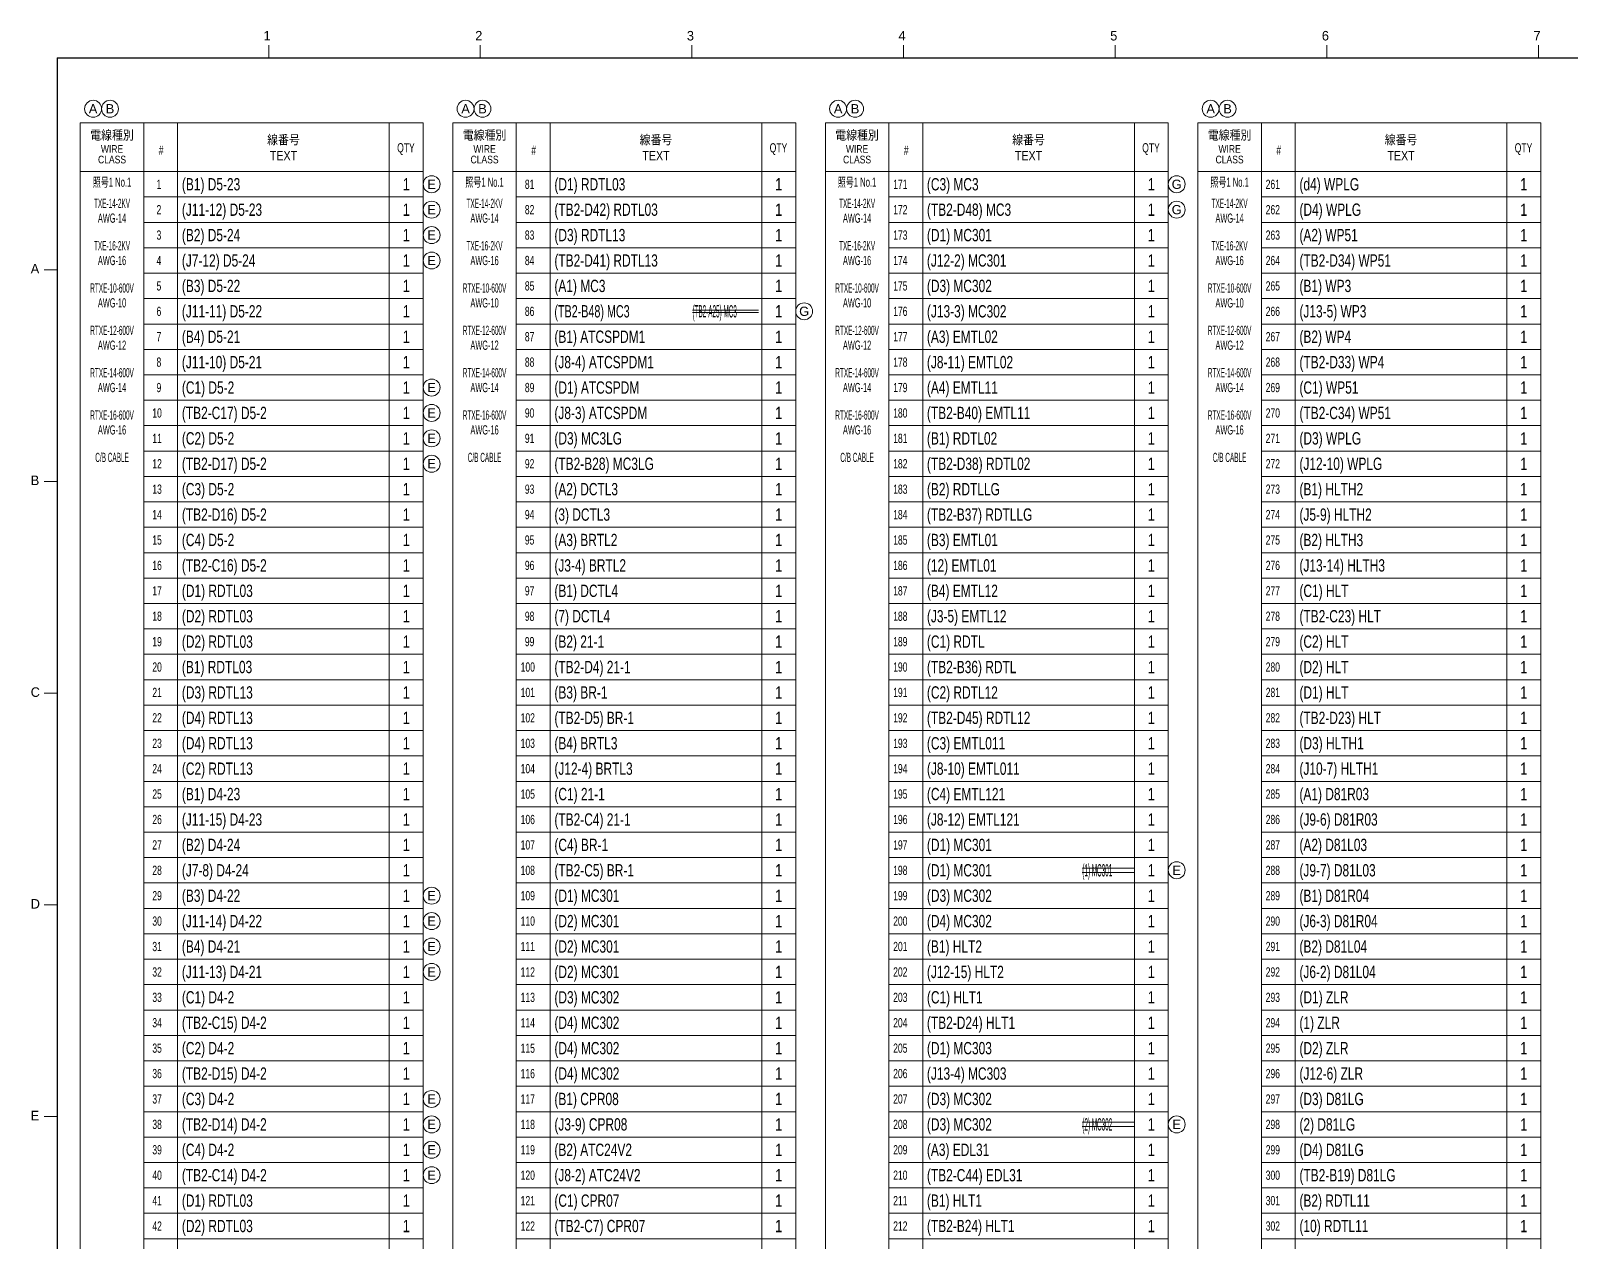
# Model space of a CAD drawing. Header units: millimetres. Extents: x 10 to 832, y 7 to 590.
# Drawn here: x 29.3 to 392.7, y 304.8 to 590.4 of the extents above; entities that cross this region are included whole.
import ezdxf
from ezdxf.enums import TextEntityAlignment as Align

# ---------------------------------------------------------------- set-up
doc = ezdxf.new("R2010")
doc.units = ezdxf.units.MM
for name, color, linetype in [('GR1_01', 7, 'Continuous'), ('GR1_02', 7, 'Continuous'), ('GR1_03', 7, 'Continuous'), ('GR1_04', 7, 'Continuous'), ('GR1_11', 7, 'Continuous'), ('図面枠B6M', 7, 'Continuous'), ('訂正記号', 7, 'Continuous')]:
    doc.layers.add(name, color=color, linetype=linetype)
doc.styles.add('HG丸ｺﾞｼｯｸM-PRO', font='')
doc.styles.get('HG丸ｺﾞｼｯｸM-PRO').set_extended_font_data('HG丸ｺﾞｼｯｸM-PRO')

# ---------------------------------------------------------------- blocks, each defined once
blk = doc.blocks.new('BLKF023')
at = {"layer": '図面枠B6M', "color": 4, "linetype": 'Continuous', "lineweight": 13}
for p, q in [((85.5, 587), (85.5, 584)), ((135.5, 587), (135.5, 584)), ((185.5, 587), (185.5, 584)), ((235.5, 587), (235.5, 584)), ((285.5, 587), (285.5, 584)), ((335.5, 587), (335.5, 584)), ((385.5, 587), (385.5, 584)), ((32.5, 534), (35.5, 534)), ((32.5, 484), (35.5, 484)), ((32.5, 434), (35.5, 434)), ((32.5, 384), (35.5, 384)), ((32.5, 334), (35.5, 334))]:
    blk.add_line(p, q, dxfattribs=at)
at = {"layer": '図面枠B6M', "color": 2, "linetype": 'Continuous', "lineweight": 25}
for q in [(35.5, 15), (831.5, 584)]:
    blk.add_line((35.5, 584), q, dxfattribs=at)
at = {"layer": '図面枠B6M', "color": 4, "linetype": 'Continuous', "lineweight": 13, "style": 'HG丸ｺﾞｼｯｸM-PRO'}
for s, width, p in [('1', 1.003994, (84.29, 587.45)), ('2', 1.003994, (134.3, 587.45)), ('3', 1.003994, (184.29, 587.45)), ('4', 1.003994, (234.29, 587.45)), ('5', 1.003994, (284.29, 587.45)), ('6', 1.003994, (334.29, 587.45)), ('7', 1.003994, (384.29, 587.45)), ('A', 1.002405, (29.29, 532.45)), ('B', 1.004704, (29.29, 482.45)), ('C', 1.001214, (29.29, 432.45)), ('D', 1.002334, (29.29, 382.45)), ('E', 1.001589, (29.29, 332.45))]:
    blk.add_text(s, height=2.25, dxfattribs=dict(at, width=width)).set_placement(p, align=Align.BOTTOM_LEFT)
blk = doc.blocks.new('BLKF027')
at = {"layer": 'GR1_01', "color": 4, "linetype": 'Continuous', "lineweight": 13}
for p, q in [((41, 568.67), (41, 557.17)), ((41, 568.67), (41, 77.17)), ((122, 568.67), (41, 568.67)), ((56, 568.67), (56, 557.17)), ((64, 568.67), (64, 77.17)), ((114, 568.67), (114, 77.17)), ((122, 568.67), (122, 77.17)), ((122, 557.17), (41, 557.17)), ((56, 557.17), (56, 77.17)), ((56, 557.17), (122, 557.17)), ((122, 557.17), (122, 83.17)), ((56, 551.17), (122, 551.17)), ((56, 545.17), (122, 545.17)), ((56, 539.17), (122, 539.17)), ((56, 533.17), (122, 533.17)), ((56, 527.17), (122, 527.17)), ((56, 521.17), (122, 521.17)), ((56, 515.17), (122, 515.17)), ((56, 509.17), (122, 509.17)), ((56, 503.17), (122, 503.17)), ((56, 497.17), (122, 497.17)), ((56, 491.17), (122, 491.17)), ((56, 485.17), (122, 485.17)), ((56, 479.17), (122, 479.17)), ((56, 473.17), (122, 473.17)), ((56, 467.17), (122, 467.17)), ((56, 461.17), (122, 461.17)), ((56, 455.17), (122, 455.17)), ((56, 449.17), (122, 449.17)), ((56, 443.17), (122, 443.17)), ((56, 437.17), (122, 437.17)), ((56, 431.17), (122, 431.17)), ((56, 425.17), (122, 425.17)), ((56, 419.17), (122, 419.17)), ((56, 413.17), (122, 413.17)), ((56, 407.17), (122, 407.17)), ((56, 401.17), (122, 401.17)), ((56, 395.17), (122, 395.17)), ((56, 389.17), (122, 389.17)), ((56, 383.17), (122, 383.17)), ((56, 377.17), (122, 377.17)), ((56, 371.17), (122, 371.17)), ((56, 365.17), (122, 365.17)), ((56, 359.17), (122, 359.17)), ((56, 353.17), (122, 353.17)), ((56, 347.17), (122, 347.17)), ((56, 341.17), (122, 341.17)), ((56, 335.17), (122, 335.17)), ((56, 329.17), (122, 329.17)), ((56, 323.17), (122, 323.17)), ((56, 317.17), (122, 317.17)), ((56, 311.17), (122, 311.17)), ((56, 305.17), (122, 305.17))]:
    blk.add_line(p, q, dxfattribs=at)
at = {"layer": 'GR1_01', "color": 4, "linetype": 'Continuous', "lineweight": 13, "style": 'HG丸ｺﾞｼｯｸM-PRO'}
for s, height, width, p in [('電線種別', 2.182, 0.863284, (48.5, 565.8)), ('線番号', 2.182, 0.863284, (89, 564.7)), ('QTY', 2.182, 0.692704, (117.93, 562.78)), ('#', 2.18, 0.693196, (60.1, 562.18)), ('TEXT', 2.182, 0.863438, (89, 560.92))]:
    blk.add_text(s, height=height, dxfattribs=dict(at, width=width)).set_placement(p, align=Align.MIDDLE_CENTER)
for s, width, p in [('WIRE', 0.829808, (48.5, 561.05)), ('CLASS', 0.831675, (48.5, 558.55))]:
    blk.add_text(s, height=1.818, dxfattribs=dict(at, width=width)).set_placement(p, align=Align.BOTTOM_CENTER)
blk = doc.blocks.new('BLKF028')
at = {"layer": 'GR1_01', "color": 4, "linetype": 'Continuous', "lineweight": 13}
for p, q in [((129, 568.67), (129, 557.17)), ((129, 568.67), (129, 17.17)), ((210, 568.67), (129, 568.67)), ((144, 568.67), (144, 557.17)), ((152, 568.67), (152, 17.17)), ((202, 568.67), (202, 17.17)), ((210, 568.67), (210, 17.17)), ((210, 557.17), (129, 557.17)), ((144, 557.17), (144, 17.17)), ((144, 557.17), (210, 557.17)), ((144, 551.17), (210, 551.17)), ((144, 545.17), (210, 545.17)), ((144, 539.17), (210, 539.17)), ((144, 533.17), (210, 533.17)), ((144, 527.17), (210, 527.17)), ((144, 521.17), (210, 521.17)), ((144, 515.17), (210, 515.17)), ((144, 509.17), (210, 509.17)), ((144, 503.17), (210, 503.17)), ((144, 497.17), (210, 497.17)), ((144, 491.17), (210, 491.17)), ((144, 485.17), (210, 485.17)), ((144, 479.17), (210, 479.17)), ((144, 473.17), (210, 473.17)), ((144, 467.17), (210, 467.17)), ((144, 461.17), (210, 461.17)), ((144, 455.17), (210, 455.17)), ((144, 449.17), (210, 449.17)), ((144, 443.17), (210, 443.17)), ((144, 437.17), (210, 437.17)), ((144, 431.17), (210, 431.17)), ((144, 425.17), (210, 425.17)), ((144, 419.17), (210, 419.17)), ((144, 413.17), (210, 413.17)), ((144, 407.17), (210, 407.17)), ((144, 401.17), (210, 401.17)), ((144, 395.17), (210, 395.17)), ((144, 389.17), (210, 389.17)), ((144, 383.17), (210, 383.17)), ((144, 377.17), (210, 377.17)), ((144, 371.17), (210, 371.17)), ((144, 365.17), (210, 365.17)), ((144, 359.17), (210, 359.17)), ((144, 353.17), (210, 353.17)), ((144, 347.17), (210, 347.17)), ((144, 341.17), (210, 341.17)), ((144, 335.17), (210, 335.17)), ((144, 329.17), (210, 329.17)), ((144, 323.17), (210, 323.17)), ((144, 317.17), (210, 317.17)), ((144, 311.17), (210, 311.17)), ((144, 305.17), (210, 305.17))]:
    blk.add_line(p, q, dxfattribs=at)
at = {"layer": 'GR1_01', "color": 4, "linetype": 'Continuous', "lineweight": 13, "style": 'HG丸ｺﾞｼｯｸM-PRO'}
for s, height, width, p in [('電線種別', 2.182, 0.863284, (136.5, 565.8)), ('線番号', 2.182, 0.863284, (177, 564.7)), ('QTY', 2.182, 0.692704, (205.93, 562.78)), ('#', 2.18, 0.693196, (148.1, 562.18)), ('TEXT', 2.182, 0.863438, (177, 560.92))]:
    blk.add_text(s, height=height, dxfattribs=dict(at, width=width)).set_placement(p, align=Align.MIDDLE_CENTER)
for s, width, p in [('WIRE', 0.829808, (136.5, 561.05)), ('CLASS', 0.831675, (136.5, 558.55))]:
    blk.add_text(s, height=1.818, dxfattribs=dict(at, width=width)).set_placement(p, align=Align.BOTTOM_CENTER)
blk = doc.blocks.new('BLKF029')
at = {"layer": 'GR1_01', "color": 4, "linetype": 'Continuous', "lineweight": 13}
for p, q in [((217, 568.67), (217, 557.17)), ((217, 568.67), (217, 17.17)), ((298, 568.67), (217, 568.67)), ((232, 568.67), (232, 557.17)), ((240, 568.67), (240, 17.17)), ((290, 568.67), (290, 17.17)), ((298, 568.67), (298, 17.17)), ((298, 557.17), (217, 557.17)), ((232, 557.17), (232, 17.17)), ((232, 557.17), (298, 557.17)), ((232, 551.17), (298, 551.17)), ((232, 545.17), (298, 545.17)), ((232, 539.17), (298, 539.17)), ((232, 533.17), (298, 533.17)), ((232, 527.17), (298, 527.17)), ((232, 521.17), (298, 521.17)), ((232, 515.17), (298, 515.17)), ((232, 509.17), (298, 509.17)), ((232, 503.17), (298, 503.17)), ((232, 497.17), (298, 497.17)), ((232, 491.17), (298, 491.17)), ((232, 485.17), (298, 485.17)), ((232, 479.17), (298, 479.17)), ((232, 473.17), (298, 473.17)), ((232, 467.17), (298, 467.17)), ((232, 461.17), (298, 461.17)), ((232, 455.17), (298, 455.17)), ((232, 449.17), (298, 449.17)), ((232, 443.17), (298, 443.17)), ((232, 437.17), (298, 437.17)), ((232, 431.17), (298, 431.17)), ((232, 425.17), (298, 425.17)), ((232, 419.17), (298, 419.17)), ((232, 413.17), (298, 413.17)), ((232, 407.17), (298, 407.17)), ((232, 401.17), (298, 401.17)), ((232, 395.17), (298, 395.17)), ((232, 389.17), (298, 389.17)), ((232, 383.17), (298, 383.17)), ((232, 377.17), (298, 377.17)), ((232, 371.17), (298, 371.17)), ((232, 365.17), (298, 365.17)), ((232, 359.17), (298, 359.17)), ((232, 353.17), (298, 353.17)), ((232, 347.17), (298, 347.17)), ((232, 341.17), (298, 341.17)), ((232, 335.17), (298, 335.17)), ((232, 329.17), (298, 329.17)), ((232, 323.17), (298, 323.17)), ((232, 317.17), (298, 317.17)), ((232, 311.17), (298, 311.17)), ((232, 305.17), (298, 305.17))]:
    blk.add_line(p, q, dxfattribs=at)
at = {"layer": 'GR1_01', "color": 4, "linetype": 'Continuous', "lineweight": 13, "style": 'HG丸ｺﾞｼｯｸM-PRO'}
for s, height, width, p in [('電線種別', 2.182, 0.863284, (224.5, 565.8)), ('線番号', 2.182, 0.863284, (265, 564.7)), ('QTY', 2.182, 0.692704, (293.93, 562.78)), ('#', 2.18, 0.693196, (236.1, 562.18)), ('TEXT', 2.182, 0.863438, (265, 560.92))]:
    blk.add_text(s, height=height, dxfattribs=dict(at, width=width)).set_placement(p, align=Align.MIDDLE_CENTER)
for s, width, p in [('WIRE', 0.829808, (224.5, 561.05)), ('CLASS', 0.831675, (224.5, 558.55))]:
    blk.add_text(s, height=1.818, dxfattribs=dict(at, width=width)).set_placement(p, align=Align.BOTTOM_CENTER)
blk = doc.blocks.new('BLKF030')
at = {"layer": 'GR1_01', "color": 4, "linetype": 'Continuous', "lineweight": 13}
for p, q in [((305, 568.67), (305, 557.17)), ((305, 568.67), (305, 17.17)), ((386, 568.67), (305, 568.67)), ((320, 568.67), (320, 557.17)), ((328, 568.67), (328, 17.17)), ((378, 568.67), (378, 17.17)), ((386, 568.67), (386, 17.17)), ((386, 557.17), (305, 557.17)), ((320, 557.17), (320, 17.17)), ((320, 557.17), (386, 557.17)), ((320, 551.17), (386, 551.17)), ((320, 545.17), (386, 545.17)), ((320, 539.17), (386, 539.17)), ((320, 533.17), (386, 533.17)), ((320, 527.17), (386, 527.17)), ((320, 521.17), (386, 521.17)), ((320, 515.17), (386, 515.17)), ((320, 509.17), (386, 509.17)), ((320, 503.17), (386, 503.17)), ((320, 497.17), (386, 497.17)), ((320, 491.17), (386, 491.17)), ((320, 485.17), (386, 485.17)), ((320, 479.17), (386, 479.17)), ((320, 473.17), (386, 473.17)), ((320, 467.17), (386, 467.17)), ((320, 461.17), (386, 461.17)), ((320, 455.17), (386, 455.17)), ((320, 449.17), (386, 449.17)), ((320, 443.17), (386, 443.17)), ((320, 437.17), (386, 437.17)), ((320, 431.17), (386, 431.17)), ((320, 425.17), (386, 425.17)), ((320, 419.17), (386, 419.17)), ((320, 413.17), (386, 413.17)), ((320, 407.17), (386, 407.17)), ((320, 401.17), (386, 401.17)), ((320, 395.17), (386, 395.17)), ((320, 389.17), (386, 389.17)), ((320, 383.17), (386, 383.17)), ((320, 377.17), (386, 377.17)), ((320, 371.17), (386, 371.17)), ((320, 365.17), (386, 365.17)), ((320, 359.17), (386, 359.17)), ((320, 353.17), (386, 353.17)), ((320, 347.17), (386, 347.17)), ((320, 341.17), (386, 341.17)), ((320, 335.17), (386, 335.17)), ((320, 329.17), (386, 329.17)), ((320, 323.17), (386, 323.17)), ((320, 317.17), (386, 317.17)), ((320, 311.17), (386, 311.17)), ((320, 305.17), (386, 305.17))]:
    blk.add_line(p, q, dxfattribs=at)
at = {"layer": 'GR1_01', "color": 4, "linetype": 'Continuous', "lineweight": 13, "style": 'HG丸ｺﾞｼｯｸM-PRO'}
for s, height, width, p in [('電線種別', 2.182, 0.863284, (312.5, 565.8)), ('線番号', 2.182, 0.863284, (353, 564.7)), ('QTY', 2.182, 0.692704, (381.93, 562.78)), ('#', 2.18, 0.693196, (324.1, 562.18)), ('TEXT', 2.182, 0.863438, (353, 560.92))]:
    blk.add_text(s, height=height, dxfattribs=dict(at, width=width)).set_placement(p, align=Align.MIDDLE_CENTER)
for s, width, p in [('WIRE', 0.829808, (312.5, 561.05)), ('CLASS', 0.831675, (312.5, 558.55))]:
    blk.add_text(s, height=1.818, dxfattribs=dict(at, width=width)).set_placement(p, align=Align.BOTTOM_CENTER)
blk = doc.blocks.new('BLKF036')
at = {"layer": '訂正記号', "color": 4, "linetype": 'Continuous', "lineweight": 13}
blk.add_circle((44.02, 572), 2, dxfattribs=at)
at = {"layer": '訂正記号', "color": 4, "linetype": 'Continuous', "lineweight": 13, "style": 'HG丸ｺﾞｼｯｸM-PRO', "width": 1.042301}
blk.add_text('A', height=2.18, dxfattribs=at).set_placement((44.02, 572), align=Align.MIDDLE_CENTER)
blk = doc.blocks.new('BLKF037')
at = {"layer": '訂正記号', "color": 4, "linetype": 'Continuous', "lineweight": 13}
blk.add_circle((132.02, 572), 2, dxfattribs=at)
at = {"layer": '訂正記号', "color": 4, "linetype": 'Continuous', "lineweight": 13, "style": 'HG丸ｺﾞｼｯｸM-PRO', "width": 1.042301}
blk.add_text('A', height=2.18, dxfattribs=at).set_placement((132.02, 572), align=Align.MIDDLE_CENTER)
blk = doc.blocks.new('BLKF038')
at = {"layer": '訂正記号', "color": 4, "linetype": 'Continuous', "lineweight": 13}
blk.add_circle((220.02, 572), 2, dxfattribs=at)
at = {"layer": '訂正記号', "color": 4, "linetype": 'Continuous', "lineweight": 13, "style": 'HG丸ｺﾞｼｯｸM-PRO', "width": 1.042301}
blk.add_text('A', height=2.18, dxfattribs=at).set_placement((220.02, 572), align=Align.MIDDLE_CENTER)
blk = doc.blocks.new('BLKF039')
at = {"layer": '訂正記号', "color": 4, "linetype": 'Continuous', "lineweight": 13}
blk.add_circle((308.02, 572), 2, dxfattribs=at)
at = {"layer": '訂正記号', "color": 4, "linetype": 'Continuous', "lineweight": 13, "style": 'HG丸ｺﾞｼｯｸM-PRO', "width": 1.042301}
blk.add_text('A', height=2.18, dxfattribs=at).set_placement((308.02, 572), align=Align.MIDDLE_CENTER)
blk = doc.blocks.new('BLKF043')
at = {"layer": '訂正記号', "color": 4, "linetype": 'Continuous', "lineweight": 13}
blk.add_circle((48.02, 572), 2, dxfattribs=at)
at = {"layer": '訂正記号', "color": 4, "linetype": 'Continuous', "lineweight": 13, "style": 'HG丸ｺﾞｼｯｸM-PRO', "width": 1.04272}
blk.add_text('B', height=2.18, dxfattribs=at).set_placement((48.02, 572), align=Align.MIDDLE_CENTER)
blk = doc.blocks.new('BLKF044')
at = {"layer": '訂正記号', "color": 4, "linetype": 'Continuous', "lineweight": 13}
blk.add_circle((136.02, 572), 2, dxfattribs=at)
at = {"layer": '訂正記号', "color": 4, "linetype": 'Continuous', "lineweight": 13, "style": 'HG丸ｺﾞｼｯｸM-PRO', "width": 1.04272}
blk.add_text('B', height=2.18, dxfattribs=at).set_placement((136.02, 572), align=Align.MIDDLE_CENTER)
blk = doc.blocks.new('BLKF045')
at = {"layer": '訂正記号', "color": 4, "linetype": 'Continuous', "lineweight": 13}
blk.add_circle((224.02, 572), 2, dxfattribs=at)
at = {"layer": '訂正記号', "color": 4, "linetype": 'Continuous', "lineweight": 13, "style": 'HG丸ｺﾞｼｯｸM-PRO', "width": 1.04272}
blk.add_text('B', height=2.18, dxfattribs=at).set_placement((224.02, 572), align=Align.MIDDLE_CENTER)
blk = doc.blocks.new('BLKF046')
at = {"layer": '訂正記号', "color": 4, "linetype": 'Continuous', "lineweight": 13}
blk.add_circle((312.02, 572), 2, dxfattribs=at)
at = {"layer": '訂正記号', "color": 4, "linetype": 'Continuous', "lineweight": 13, "style": 'HG丸ｺﾞｼｯｸM-PRO', "width": 1.04272}
blk.add_text('B', height=2.18, dxfattribs=at).set_placement((312.02, 572), align=Align.MIDDLE_CENTER)
blk = doc.blocks.new('BLKF090')
at = {"layer": '訂正記号', "color": 4, "linetype": 'Continuous', "lineweight": 13}
blk.add_circle((124, 320.17), 2, dxfattribs=at)
at = {"layer": '訂正記号', "color": 4, "linetype": 'Continuous', "lineweight": 13, "style": 'HG丸ｺﾞｼｯｸM-PRO', "width": 1.04259}
blk.add_text('E', height=2.18, dxfattribs=at).set_placement((124, 320.17), align=Align.MIDDLE_CENTER)
blk = doc.blocks.new('BLKF091')
at = {"layer": '訂正記号', "color": 4, "linetype": 'Continuous', "lineweight": 13}
blk.add_circle((124, 326.17), 2, dxfattribs=at)
at = {"layer": '訂正記号', "color": 4, "linetype": 'Continuous', "lineweight": 13, "style": 'HG丸ｺﾞｼｯｸM-PRO', "width": 1.04259}
blk.add_text('E', height=2.18, dxfattribs=at).set_placement((124, 326.17), align=Align.MIDDLE_CENTER)
blk = doc.blocks.new('BLKF092')
at = {"layer": '訂正記号', "color": 4, "linetype": 'Continuous', "lineweight": 13}
blk.add_circle((124, 332.17), 2, dxfattribs=at)
at = {"layer": '訂正記号', "color": 4, "linetype": 'Continuous', "lineweight": 13, "style": 'HG丸ｺﾞｼｯｸM-PRO', "width": 1.04259}
blk.add_text('E', height=2.18, dxfattribs=at).set_placement((124, 332.17), align=Align.MIDDLE_CENTER)
blk = doc.blocks.new('BLKF093')
at = {"layer": '訂正記号', "color": 4, "linetype": 'Continuous', "lineweight": 13}
blk.add_circle((124, 338.17), 2, dxfattribs=at)
at = {"layer": '訂正記号', "color": 4, "linetype": 'Continuous', "lineweight": 13, "style": 'HG丸ｺﾞｼｯｸM-PRO', "width": 1.04259}
blk.add_text('E', height=2.18, dxfattribs=at).set_placement((124, 338.17), align=Align.MIDDLE_CENTER)
blk = doc.blocks.new('BLKF094')
at = {"layer": '訂正記号', "color": 4, "linetype": 'Continuous', "lineweight": 13}
blk.add_circle((124, 368.17), 2, dxfattribs=at)
at = {"layer": '訂正記号', "color": 4, "linetype": 'Continuous', "lineweight": 13, "style": 'HG丸ｺﾞｼｯｸM-PRO', "width": 1.04259}
blk.add_text('E', height=2.18, dxfattribs=at).set_placement((124, 368.17), align=Align.MIDDLE_CENTER)
blk = doc.blocks.new('BLKF095')
at = {"layer": '訂正記号', "color": 4, "linetype": 'Continuous', "lineweight": 13}
blk.add_circle((124, 374.17), 2, dxfattribs=at)
at = {"layer": '訂正記号', "color": 4, "linetype": 'Continuous', "lineweight": 13, "style": 'HG丸ｺﾞｼｯｸM-PRO', "width": 1.04259}
blk.add_text('E', height=2.18, dxfattribs=at).set_placement((124, 374.17), align=Align.MIDDLE_CENTER)
blk = doc.blocks.new('BLKF096')
at = {"layer": '訂正記号', "color": 4, "linetype": 'Continuous', "lineweight": 13}
blk.add_circle((124, 380.17), 2, dxfattribs=at)
at = {"layer": '訂正記号', "color": 4, "linetype": 'Continuous', "lineweight": 13, "style": 'HG丸ｺﾞｼｯｸM-PRO', "width": 1.04259}
blk.add_text('E', height=2.18, dxfattribs=at).set_placement((124, 380.17), align=Align.MIDDLE_CENTER)
blk = doc.blocks.new('BLKF097')
at = {"layer": '訂正記号', "color": 4, "linetype": 'Continuous', "lineweight": 13}
blk.add_circle((124, 386.17), 2, dxfattribs=at)
at = {"layer": '訂正記号', "color": 4, "linetype": 'Continuous', "lineweight": 13, "style": 'HG丸ｺﾞｼｯｸM-PRO', "width": 1.04259}
blk.add_text('E', height=2.18, dxfattribs=at).set_placement((124, 386.17), align=Align.MIDDLE_CENTER)
blk = doc.blocks.new('BLKF098')
at = {"layer": '訂正記号', "color": 4, "linetype": 'Continuous', "lineweight": 13}
blk.add_circle((124, 488.17), 2, dxfattribs=at)
at = {"layer": '訂正記号', "color": 4, "linetype": 'Continuous', "lineweight": 13, "style": 'HG丸ｺﾞｼｯｸM-PRO', "width": 1.04259}
blk.add_text('E', height=2.18, dxfattribs=at).set_placement((124, 488.17), align=Align.MIDDLE_CENTER)
blk = doc.blocks.new('BLKF099')
at = {"layer": '訂正記号', "color": 4, "linetype": 'Continuous', "lineweight": 13}
blk.add_circle((124, 494.17), 2, dxfattribs=at)
at = {"layer": '訂正記号', "color": 4, "linetype": 'Continuous', "lineweight": 13, "style": 'HG丸ｺﾞｼｯｸM-PRO', "width": 1.04259}
blk.add_text('E', height=2.18, dxfattribs=at).set_placement((124, 494.17), align=Align.MIDDLE_CENTER)
blk = doc.blocks.new('BLKF100')
at = {"layer": '訂正記号', "color": 4, "linetype": 'Continuous', "lineweight": 13}
blk.add_circle((124, 500.17), 2, dxfattribs=at)
at = {"layer": '訂正記号', "color": 4, "linetype": 'Continuous', "lineweight": 13, "style": 'HG丸ｺﾞｼｯｸM-PRO', "width": 1.04259}
blk.add_text('E', height=2.18, dxfattribs=at).set_placement((124, 500.17), align=Align.MIDDLE_CENTER)
blk = doc.blocks.new('BLKF101')
at = {"layer": '訂正記号', "color": 4, "linetype": 'Continuous', "lineweight": 13}
blk.add_circle((124, 506.17), 2, dxfattribs=at)
at = {"layer": '訂正記号', "color": 4, "linetype": 'Continuous', "lineweight": 13, "style": 'HG丸ｺﾞｼｯｸM-PRO', "width": 1.04259}
blk.add_text('E', height=2.18, dxfattribs=at).set_placement((124, 506.17), align=Align.MIDDLE_CENTER)
blk = doc.blocks.new('BLKF102')
at = {"layer": '訂正記号', "color": 4, "linetype": 'Continuous', "lineweight": 13}
blk.add_circle((124, 536.17), 2, dxfattribs=at)
at = {"layer": '訂正記号', "color": 4, "linetype": 'Continuous', "lineweight": 13, "style": 'HG丸ｺﾞｼｯｸM-PRO', "width": 1.04259}
blk.add_text('E', height=2.18, dxfattribs=at).set_placement((124, 536.17), align=Align.MIDDLE_CENTER)
blk = doc.blocks.new('BLKF103')
at = {"layer": '訂正記号', "color": 4, "linetype": 'Continuous', "lineweight": 13}
blk.add_circle((124, 542.17), 2, dxfattribs=at)
at = {"layer": '訂正記号', "color": 4, "linetype": 'Continuous', "lineweight": 13, "style": 'HG丸ｺﾞｼｯｸM-PRO', "width": 1.04259}
blk.add_text('E', height=2.18, dxfattribs=at).set_placement((124, 542.17), align=Align.MIDDLE_CENTER)
blk = doc.blocks.new('BLKF104')
at = {"layer": '訂正記号', "color": 4, "linetype": 'Continuous', "lineweight": 13}
blk.add_circle((124, 548.17), 2, dxfattribs=at)
at = {"layer": '訂正記号', "color": 4, "linetype": 'Continuous', "lineweight": 13, "style": 'HG丸ｺﾞｼｯｸM-PRO', "width": 1.04259}
blk.add_text('E', height=2.18, dxfattribs=at).set_placement((124, 548.17), align=Align.MIDDLE_CENTER)
blk = doc.blocks.new('BLKF105')
at = {"layer": '訂正記号', "color": 4, "linetype": 'Continuous', "lineweight": 13}
blk.add_circle((124, 554.17), 2, dxfattribs=at)
at = {"layer": '訂正記号', "color": 4, "linetype": 'Continuous', "lineweight": 13, "style": 'HG丸ｺﾞｼｯｸM-PRO', "width": 1.04259}
blk.add_text('E', height=2.18, dxfattribs=at).set_placement((124, 554.17), align=Align.MIDDLE_CENTER)
blk = doc.blocks.new('BLKF106')
at = {"layer": '訂正記号', "color": 4, "linetype": 'Continuous', "lineweight": 13}
blk.add_circle((300, 392.17), 2, dxfattribs=at)
at = {"layer": '訂正記号', "color": 4, "linetype": 'Continuous', "lineweight": 13, "style": 'HG丸ｺﾞｼｯｸM-PRO', "width": 1.04259}
blk.add_text('E', height=2.18, dxfattribs=at).set_placement((300, 392.17), align=Align.MIDDLE_CENTER)
blk = doc.blocks.new('BLKF107')
at = {"layer": '訂正記号', "color": 4, "linetype": 'Continuous', "lineweight": 13}
blk.add_circle((300, 332.17), 2, dxfattribs=at)
at = {"layer": '訂正記号', "color": 4, "linetype": 'Continuous', "lineweight": 13, "style": 'HG丸ｺﾞｼｯｸM-PRO', "width": 1.04259}
blk.add_text('E', height=2.18, dxfattribs=at).set_placement((300, 332.17), align=Align.MIDDLE_CENTER)
blk = doc.blocks.new('BLKF145')
at = {"layer": 'GR1_11', "color": 4, "linetype": 'Continuous', "lineweight": 13}
blk.add_circle((212, 524.17), 2, dxfattribs=at)
at = {"layer": 'GR1_11', "color": 4, "linetype": 'Continuous', "lineweight": 13, "style": 'HG丸ｺﾞｼｯｸM-PRO', "width": 1.042883}
blk.add_text('G', height=2.18, dxfattribs=at).set_placement((212, 524.17), align=Align.MIDDLE_CENTER)
blk = doc.blocks.new('BLKF148')
at = {"layer": 'GR1_11', "color": 4, "linetype": 'Continuous', "lineweight": 13}
blk.add_circle((300, 548.17), 2, dxfattribs=at)
at = {"layer": 'GR1_11', "color": 4, "linetype": 'Continuous', "lineweight": 13, "style": 'HG丸ｺﾞｼｯｸM-PRO', "width": 1.042883}
blk.add_text('G', height=2.18, dxfattribs=at).set_placement((300, 548.17), align=Align.MIDDLE_CENTER)
blk = doc.blocks.new('BLKF149')
at = {"layer": 'GR1_11', "color": 4, "linetype": 'Continuous', "lineweight": 13}
blk.add_circle((300, 554.17), 2, dxfattribs=at)
at = {"layer": 'GR1_11', "color": 4, "linetype": 'Continuous', "lineweight": 13, "style": 'HG丸ｺﾞｼｯｸM-PRO', "width": 1.042883}
blk.add_text('G', height=2.18, dxfattribs=at).set_placement((300, 554.17), align=Align.MIDDLE_CENTER)

msp = doc.modelspace()

# ---------------------------------------------------------------- linework, layer by layer
at = {"layer": 'GR1_11', "color": 7, "linetype": 'Continuous', "lineweight": 13}
for p, q in [((185.61, 524.42), (201.21, 524.42)), ((185.61, 523.92), (201.21, 523.92))]:
    msp.add_line(p, q, dxfattribs=at)
at = {"layer": '訂正記号', "color": 4, "linetype": 'Continuous', "lineweight": 13}
for p, q in [((277.71, 392.67), (290.06, 392.67)), ((277.71, 391.67), (290.06, 391.67)), ((277.71, 332.67), (290.06, 332.67)), ((277.71, 331.67), (290.06, 331.67))]:
    msp.add_line(p, q, dxfattribs=at)

# ---------------------------------------------------------------- block references
at = {"layer": 'GR1_01', "color": 4, "linetype": 'Continuous', "lineweight": 13}
for name in ['BLKF027', 'BLKF028', 'BLKF029', 'BLKF030']:
    msp.add_blockref(name, (0, 0), dxfattribs=at)
at = {"layer": 'GR1_11', "color": 4, "linetype": 'Continuous', "lineweight": 13}
for name in ['BLKF149', 'BLKF148', 'BLKF145']:
    msp.add_blockref(name, (0, 0), dxfattribs=at)
at = {"layer": '図面枠B6M', "color": 4, "linetype": 'Continuous', "lineweight": 13}
msp.add_blockref('BLKF023', (0, 0), dxfattribs=at)
at = {"layer": '訂正記号', "color": 4, "linetype": 'Continuous', "lineweight": 13}
for name in ['BLKF036', 'BLKF043', 'BLKF037', 'BLKF044', 'BLKF038', 'BLKF045', 'BLKF039', 'BLKF046', 'BLKF105', 'BLKF104', 'BLKF103', 'BLKF102', 'BLKF101', 'BLKF100', 'BLKF099', 'BLKF098', 'BLKF106', 'BLKF097', 'BLKF096', 'BLKF095', 'BLKF094', 'BLKF093', 'BLKF092', 'BLKF107', 'BLKF091', 'BLKF090']:
    msp.add_blockref(name, (0, 0), dxfattribs=at)

# ---------------------------------------------------------------- texts
at = {"layer": 'GR1_02', "color": 3, "linetype": 'Continuous', "lineweight": 35, "style": 'HG丸ｺﾞｼｯｸM-PRO'}
for s, height, width, p in [('照号1 No.1', 2.182, 0.618598, (48.5, 554.67)), ('照号1 No.1', 2.182, 0.618598, (136.5, 554.67)), ('照号1 No.1', 2.182, 0.618598, (224.5, 554.67)), ('照号1 No.1', 2.182, 0.618598, (312.5, 554.67)), ('TXE-14-2KV', 2.182, 0.415658, (48.5, 549.67)), ('TXE-14-2KV', 2.182, 0.415658, (136.5, 549.67)), ('TXE-14-2KV', 2.182, 0.415658, (224.5, 549.67)), ('TXE-14-2KV', 2.182, 0.415658, (312.5, 549.67)), ('AWG-14', 2.182, 0.522521, (48.5, 546.17)), ('AWG-14', 2.182, 0.522521, (136.5, 546.17)), ('AWG-14', 2.182, 0.522521, (224.5, 546.17)), ('AWG-14', 2.182, 0.522521, (312.5, 546.17)), ('TXE-16-2KV', 2.182, 0.415658, (48.5, 539.67)), ('TXE-16-2KV', 2.182, 0.415658, (136.5, 539.67)), ('TXE-16-2KV', 2.182, 0.415658, (224.5, 539.67)), ('TXE-16-2KV', 2.182, 0.415658, (312.5, 539.67)), ('AWG-16', 2.182, 0.522521, (48.5, 536.17)), ('AWG-16', 2.182, 0.522521, (136.5, 536.17)), ('AWG-16', 2.182, 0.522521, (224.5, 536.17)), ('AWG-16', 2.182, 0.522521, (312.5, 536.17)), ('RTXE-10-600V', 2.1818, 0.41606, (48.5, 529.67)), ('RTXE-10-600V', 2.1818, 0.41606, (136.5, 529.67)), ('RTXE-10-600V', 2.1818, 0.41606, (224.5, 529.67)), ('RTXE-10-600V', 2.1818, 0.41606, (312.5, 529.67)), ('AWG-10', 2.182, 0.522521, (48.5, 526.17)), ('AWG-10', 2.182, 0.522521, (136.5, 526.17)), ('AWG-10', 2.182, 0.522521, (224.5, 526.17)), ('AWG-10', 2.182, 0.522521, (312.5, 526.17)), ('RTXE-12-600V', 2.1818, 0.41606, (48.5, 519.67)), ('RTXE-12-600V', 2.1818, 0.41606, (136.5, 519.67)), ('RTXE-12-600V', 2.1818, 0.41606, (224.5, 519.67)), ('RTXE-12-600V', 2.1818, 0.41606, (312.5, 519.67)), ('AWG-12', 2.182, 0.522521, (48.5, 516.17)), ('AWG-12', 2.182, 0.522521, (136.5, 516.17)), ('AWG-12', 2.182, 0.522521, (224.5, 516.17)), ('AWG-12', 2.182, 0.522521, (312.5, 516.17)), ('RTXE-14-600V', 2.1818, 0.41606, (48.5, 509.67)), ('RTXE-14-600V', 2.1818, 0.41606, (136.5, 509.67)), ('RTXE-14-600V', 2.1818, 0.41606, (224.5, 509.67)), ('RTXE-14-600V', 2.1818, 0.41606, (312.5, 509.67)), ('AWG-14', 2.182, 0.522521, (48.5, 506.17)), ('AWG-14', 2.182, 0.522521, (136.5, 506.17)), ('AWG-14', 2.182, 0.522521, (224.5, 506.17)), ('AWG-14', 2.182, 0.522521, (312.5, 506.17)), ('RTXE-16-600V', 2.1818, 0.41606, (48.5, 499.67)), ('RTXE-16-600V', 2.1818, 0.41606, (136.5, 499.67)), ('RTXE-16-600V', 2.1818, 0.41606, (224.5, 499.67)), ('RTXE-16-600V', 2.1818, 0.41606, (312.5, 499.67)), ('AWG-16', 2.182, 0.522521, (48.5, 496.17)), ('AWG-16', 2.182, 0.522521, (136.5, 496.17)), ('AWG-16', 2.182, 0.522521, (224.5, 496.17)), ('AWG-16', 2.182, 0.522521, (312.5, 496.17)), ('C/B CABLE', 2.182, 0.416781, (48.5, 489.67)), ('C/B CABLE', 2.182, 0.416781, (136.5, 489.67)), ('C/B CABLE', 2.182, 0.416781, (224.5, 489.67)), ('C/B CABLE', 2.182, 0.416781, (312.5, 489.67))]:
    msp.add_text(s, height=height, dxfattribs=dict(at, width=width)).set_placement(p, align=Align.MIDDLE_CENTER)
at = {"layer": 'GR1_02', "color": 161, "linetype": 'Continuous', "lineweight": 9, "style": 'HG丸ｺﾞｼｯｸM-PRO', "width": 0.784542}
for p in [(118, 554.17), (206, 554.17), (294, 554.17), (382, 554.17), (118, 548.17), (206, 548.17), (294, 548.17), (382, 548.17), (118, 542.17), (206, 542.17), (294, 542.17), (382, 542.17), (118, 536.17), (206, 536.17), (294, 536.17), (382, 536.17), (118, 530.17), (206, 530.17), (294, 530.17), (382, 530.17), (118, 524.17), (206, 524.17), (294, 524.17), (382, 524.17), (118, 518.17), (206, 518.17), (294, 518.17), (382, 518.17), (118, 512.17), (206, 512.17), (294, 512.17), (382, 512.17), (118, 506.17), (206, 506.17), (294, 506.17), (382, 506.17), (118, 500.17), (206, 500.17), (294, 500.17), (382, 500.17), (118, 494.17), (206, 494.17), (294, 494.17), (382, 494.17), (118, 488.17), (206, 488.17), (294, 488.17), (382, 488.17), (118, 482.17), (206, 482.17), (294, 482.17), (382, 482.17), (118, 476.17), (206, 476.17), (294, 476.17), (382, 476.17), (118, 470.17), (206, 470.17), (294, 470.17), (382, 470.17), (118, 464.17), (206, 464.17), (294, 464.17), (382, 464.17), (118, 458.17), (206, 458.17), (294, 458.17), (382, 458.17), (118, 452.17), (206, 452.17), (294, 452.17), (382, 452.17), (118, 446.17), (206, 446.17), (294, 446.17), (382, 446.17), (118, 440.17), (206, 440.17), (294, 440.17), (382, 440.17), (118, 434.17), (206, 434.17), (294, 434.17), (382, 434.17), (118, 428.17), (206, 428.17), (294, 428.17), (382, 428.17), (118, 422.17), (206, 422.17), (294, 422.17), (382, 422.17), (118, 416.17), (206, 416.17), (294, 416.17), (382, 416.17), (118, 410.17), (206, 410.17), (294, 410.17), (382, 410.17), (118, 404.17), (206, 404.17), (294, 404.17), (382, 404.17), (118, 398.17), (206, 398.17), (294, 398.17), (382, 398.17), (118, 392.17), (206, 392.17), (294, 392.17), (382, 392.17), (118, 386.17), (206, 386.17), (294, 386.17), (382, 386.17), (118, 380.17), (206, 380.17), (294, 380.17), (382, 380.17), (118, 374.17), (206, 374.17), (294, 374.17), (382, 374.17), (118, 368.17), (206, 368.17), (294, 368.17), (382, 368.17), (118, 362.17), (206, 362.17), (294, 362.17), (382, 362.17), (118, 356.17), (206, 356.17), (294, 356.17), (382, 356.17), (118, 350.17), (206, 350.17), (294, 350.17), (382, 350.17), (118, 344.17), (206, 344.17), (294, 344.17), (382, 344.17), (118, 338.17), (206, 338.17), (294, 338.17), (382, 338.17), (118, 332.17), (206, 332.17), (294, 332.17), (382, 332.17), (118, 326.17), (206, 326.17), (294, 326.17), (382, 326.17), (118, 320.17), (206, 320.17), (294, 320.17), (382, 320.17), (118, 314.17), (206, 314.17), (294, 314.17), (382, 314.17), (118, 308.17), (206, 308.17), (294, 308.17), (382, 308.17)]:
    msp.add_text('1', height=2.91, dxfattribs=at).set_placement(p, align=Align.MIDDLE_CENTER)
at = {"layer": 'GR1_03', "color": 4, "linetype": 'Continuous', "lineweight": 13, "style": 'HG丸ｺﾞｼｯｸM-PRO', "width": 0.691275}
for s, height, p in [('1', 2.18, (59.01, 554.17)), ('2', 2.18, (59.01, 548.17)), ('3', 2.18, (59.01, 542.17)), ('4', 2.18, (59.01, 536.17)), ('5', 2.18, (59.01, 530.17)), ('6', 2.18, (59.01, 524.17)), ('7', 2.18, (59.01, 518.17)), ('8', 2.18, (59.01, 512.17)), ('9', 2.18, (59.01, 506.17)), ('10', 2.182, (58.02, 500.17)), ('11', 2.182, (58.02, 494.17)), ('12', 2.182, (58.02, 488.17)), ('13', 2.182, (58.02, 482.17)), ('14', 2.182, (58.02, 476.17)), ('15', 2.182, (58.02, 470.17)), ('16', 2.182, (58.02, 464.17)), ('17', 2.182, (58.02, 458.17)), ('18', 2.182, (58.02, 452.17)), ('19', 2.182, (58.02, 446.17)), ('20', 2.182, (58.02, 440.17)), ('21', 2.182, (58.02, 434.17)), ('22', 2.182, (58.02, 428.17)), ('23', 2.182, (58.02, 422.17)), ('24', 2.182, (58.02, 416.17)), ('25', 2.182, (58.02, 410.17)), ('26', 2.182, (58.02, 404.17)), ('27', 2.182, (58.02, 398.17)), ('28', 2.182, (58.02, 392.17)), ('29', 2.182, (58.02, 386.17)), ('30', 2.182, (58.02, 380.17)), ('31', 2.182, (58.02, 374.17)), ('32', 2.182, (58.02, 368.17)), ('33', 2.182, (58.02, 362.17)), ('34', 2.182, (58.02, 356.17)), ('35', 2.182, (58.02, 350.17)), ('36', 2.182, (58.02, 344.17)), ('37', 2.182, (58.02, 338.17)), ('38', 2.182, (58.02, 332.17)), ('39', 2.182, (58.02, 326.17)), ('40', 2.182, (58.02, 320.17)), ('41', 2.182, (58.02, 314.17)), ('42', 2.182, (58.02, 308.17))]:
    msp.add_text(s, height=height, dxfattribs=at).set_placement(p, align=Align.MIDDLE_LEFT)
at = {"layer": 'GR1_03', "color": 161, "linetype": 'Continuous', "lineweight": 9, "style": 'HG丸ｺﾞｼｯｸM-PRO', "width": 0.691275}
for s, p in [('81', (146.02, 554.17)), ('171', (233.03, 554.17)), ('261', (321.03, 554.17)), ('82', (146.02, 548.17)), ('172', (233.03, 548.17)), ('262', (321.03, 548.17)), ('83', (146.02, 542.17)), ('173', (233.03, 542.17)), ('263', (321.03, 542.17)), ('84', (146.02, 536.17)), ('174', (233.03, 536.17)), ('264', (321.03, 536.17)), ('85', (146.02, 530.17)), ('175', (233.03, 530.17)), ('265', (321.03, 530.17)), ('86', (146.02, 524.17)), ('176', (233.03, 524.17)), ('266', (321.03, 524.17)), ('87', (146.02, 518.17)), ('177', (233.03, 518.17)), ('267', (321.03, 518.17)), ('88', (146.02, 512.17)), ('178', (233.03, 512.17)), ('268', (321.03, 512.17)), ('89', (146.02, 506.17)), ('179', (233.03, 506.17)), ('269', (321.03, 506.17)), ('90', (146.02, 500.17)), ('180', (233.03, 500.17)), ('270', (321.03, 500.17)), ('91', (146.02, 494.17)), ('181', (233.03, 494.17)), ('271', (321.03, 494.17)), ('92', (146.02, 488.17)), ('182', (233.03, 488.17)), ('272', (321.03, 488.17)), ('93', (146.02, 482.17)), ('183', (233.03, 482.17)), ('273', (321.03, 482.17)), ('94', (146.02, 476.17)), ('184', (233.03, 476.17)), ('274', (321.03, 476.17)), ('95', (146.02, 470.17)), ('185', (233.03, 470.17)), ('275', (321.03, 470.17)), ('96', (146.02, 464.17)), ('186', (233.03, 464.17)), ('276', (321.03, 464.17)), ('97', (146.02, 458.17)), ('187', (233.03, 458.17)), ('277', (321.03, 458.17)), ('98', (146.02, 452.17)), ('188', (233.03, 452.17)), ('278', (321.03, 452.17)), ('99', (146.02, 446.17)), ('189', (233.03, 446.17)), ('279', (321.03, 446.17)), ('100', (145.03, 440.17)), ('190', (233.03, 440.17)), ('280', (321.03, 440.17)), ('101', (145.03, 434.17)), ('191', (233.03, 434.17)), ('281', (321.03, 434.17)), ('102', (145.03, 428.17)), ('192', (233.03, 428.17)), ('282', (321.03, 428.17)), ('103', (145.03, 422.17)), ('193', (233.03, 422.17)), ('283', (321.03, 422.17)), ('104', (145.03, 416.17)), ('194', (233.03, 416.17)), ('284', (321.03, 416.17)), ('105', (145.03, 410.17)), ('195', (233.03, 410.17)), ('285', (321.03, 410.17)), ('106', (145.03, 404.17)), ('196', (233.03, 404.17)), ('286', (321.03, 404.17)), ('107', (145.03, 398.17)), ('197', (233.03, 398.17)), ('287', (321.03, 398.17)), ('108', (145.03, 392.17)), ('198', (233.03, 392.17)), ('288', (321.03, 392.17)), ('109', (145.03, 386.17)), ('199', (233.03, 386.17)), ('289', (321.03, 386.17)), ('110', (145.03, 380.17)), ('200', (233.03, 380.17)), ('290', (321.03, 380.17)), ('111', (145.03, 374.17)), ('201', (233.03, 374.17)), ('291', (321.03, 374.17)), ('112', (145.03, 368.17)), ('202', (233.03, 368.17)), ('292', (321.03, 368.17)), ('113', (145.03, 362.17)), ('203', (233.03, 362.17)), ('293', (321.03, 362.17)), ('114', (145.03, 356.17)), ('204', (233.03, 356.17)), ('294', (321.03, 356.17)), ('115', (145.03, 350.17)), ('205', (233.03, 350.17)), ('295', (321.03, 350.17)), ('116', (145.03, 344.17)), ('206', (233.03, 344.17)), ('296', (321.03, 344.17)), ('117', (145.03, 338.17)), ('207', (233.03, 338.17)), ('297', (321.03, 338.17)), ('118', (145.03, 332.17)), ('208', (233.03, 332.17)), ('298', (321.03, 332.17)), ('119', (145.03, 326.17)), ('209', (233.03, 326.17)), ('299', (321.03, 326.17)), ('120', (145.03, 320.17)), ('210', (233.03, 320.17)), ('300', (321.03, 320.17)), ('121', (145.03, 314.17)), ('211', (233.03, 314.17)), ('301', (321.03, 314.17)), ('122', (145.03, 308.17)), ('212', (233.03, 308.17)), ('302', (321.03, 308.17))]:
    msp.add_text(s, height=2.182, dxfattribs=at).set_placement(p, align=Align.MIDDLE_LEFT)
at = {"layer": 'GR1_04', "color": 3, "linetype": 'Continuous', "lineweight": 35, "style": 'HG丸ｺﾞｼｯｸM-PRO'}
for s, height, width, p in [('(B1) D5-23', 2.909, 0.724682, (65, 554.17)), ('(D1) RDTL03', 2.9091, 0.72433, (153, 554.17)), ('(C3) MC3', 2.909, 0.72453, (241, 554.17)), ('(d4) WPLG', 2.909, 0.724453, (329, 554.17)), ('(J11-12) D5-23', 2.9091, 0.724103, (65, 548.17)), ('(TB2-D42) RDTL03', 2.9091, 0.724477, (153, 548.17)), ('(TB2-D48) MC3', 2.9091, 0.724542, (241, 548.17)), ('(D4) WPLG', 2.909, 0.724486, (329, 548.17)), ('(B2) D5-24', 2.909, 0.724682, (65, 542.17)), ('(D3) RDTL13', 2.9091, 0.72433, (153, 542.17)), ('(D1) MC301', 2.909, 0.72434, (241, 542.17)), ('(A2) WP51', 2.909, 0.72428, (329, 542.17)), ('(J7-12) D5-24', 2.9091, 0.724095, (65, 536.17)), ('(TB2-D41) RDTL13', 2.9091, 0.724477, (153, 536.17)), ('(J12-2) MC301', 2.9091, 0.724203, (241, 536.17)), ('(TB2-D34) WP51', 2.9091, 0.724535, (329, 536.17)), ('(B3) D5-22', 2.909, 0.724682, (65, 530.17)), ('(A1) MC3', 2.909, 0.724256, (153, 530.17)), ('(D3) MC302', 2.909, 0.72434, (241, 530.17)), ('(B1) WP3', 2.909, 0.725003, (329, 530.17)), ('(J11-11) D5-22', 2.9091, 0.724103, (65, 524.17)), ('(TB2-B48) MC3', 2.9091, 0.65259, (153, 524.17)), ('(J13-3) MC302', 2.9091, 0.724203, (241, 524.17)), ('(J13-5) WP3', 2.9091, 0.724233, (329, 524.17)), ('(B4) D5-21', 2.909, 0.724682, (65, 518.17)), ('(B1) ATCSPDM1', 2.9091, 0.724605, (153, 518.17)), ('(A3) EMTL02', 2.9091, 0.724302, (241, 518.17)), ('(B2) WP4', 2.909, 0.725003, (329, 518.17)), ('(J11-10) D5-21', 2.9091, 0.724103, (65, 512.17)), ('(J8-4) ATCSPDM1', 2.9091, 0.724179, (153, 512.17)), ('(J8-11) EMTL02', 2.9091, 0.724254, (241, 512.17)), ('(TB2-D33) WP4', 2.9091, 0.724565, (329, 512.17)), ('(C1) D5-2', 2.909, 0.724346, (65, 506.17)), ('(D1) ATCSPDM', 2.9091, 0.724283, (153, 506.17)), ('(A4) EMTL11', 2.9091, 0.724302, (241, 506.17)), ('(C1) WP51', 2.909, 0.724519, (329, 506.17)), ('(TB2-C17) D5-2', 2.9091, 0.724514, (65, 500.17)), ('(J8-3) ATCSPDM', 2.9091, 0.724177, (153, 500.17)), ('(TB2-B40) EMTL11', 2.9091, 0.724795, (241, 500.17)), ('(TB2-C34) WP51', 2.9091, 0.724615, (329, 500.17)), ('(C2) D5-2', 2.909, 0.724346, (65, 494.17)), ('(D3) MC3LG', 2.909, 0.724424, (153, 494.17)), ('(B1) RDTL02', 2.9091, 0.724746, (241, 494.17)), ('(D3) WPLG', 2.909, 0.724486, (329, 494.17)), ('(TB2-D17) D5-2', 2.9091, 0.72443, (65, 488.17)), ('(TB2-B28) MC3LG', 2.9091, 0.724837, (153, 488.17)), ('(TB2-D38) RDTL02', 2.9091, 0.724477, (241, 488.17)), ('(J12-10) WPLG', 2.9091, 0.724291, (329, 488.17)), ('(C3) D5-2', 2.909, 0.724346, (65, 482.17)), ('(A2) DCTL3', 2.909, 0.724098, (153, 482.17)), ('(B2) RDTLLG', 2.9091, 0.724825, (241, 482.17)), ('(B1) HLTH2', 2.909, 0.725211, (329, 482.17)), ('(TB2-D16) D5-2', 2.9091, 0.72443, (65, 476.17)), ('(3) DCTL3', 2.909, 0.724242, (153, 476.17)), ('(TB2-B37) RDTLLG', 2.9091, 0.724808, (241, 476.17)), ('(J5-9) HLTH2', 2.9091, 0.72455, (329, 476.17)), ('(C4) D5-2', 2.909, 0.724346, (65, 470.17)), ('(A3) BRTL2', 2.909, 0.724708, (153, 470.17)), ('(B3) EMTL01', 2.9091, 0.724805, (241, 470.17)), ('(B2) HLTH3', 2.909, 0.725211, (329, 470.17)), ('(TB2-C16) D5-2', 2.9091, 0.724514, (65, 464.17)), ('(J3-4) BRTL2', 2.9091, 0.7246, (153, 464.17)), ('(12) EMTL01', 2.9091, 0.724427, (241, 464.17)), ('(J13-14) HLTH3', 2.9091, 0.72449, (329, 464.17)), ('(D1) RDTL03', 2.9091, 0.72433, (65, 458.17)), ('(B1) DCTL4', 2.909, 0.724661, (153, 458.17)), ('(B4) EMTL12', 2.9091, 0.724805, (241, 458.17)), ('(C1) HLT', 2.909, 0.724692, (329, 458.17)), ('(D2) RDTL03', 2.9091, 0.72433, (65, 452.17)), ('(7) DCTL4', 2.909, 0.724242, (153, 452.17)), ('(J3-5) EMTL12', 2.9091, 0.72426, (241, 452.17)), ('(TB2-C23) HLT', 2.9091, 0.724726, (329, 452.17)), ('(D2) RDTL03', 2.9091, 0.72433, (65, 446.17)), ('(B2) 21-1', 2.909, 0.7248, (153, 446.17)), ('(C1) RDTL', 2.909, 0.724501, (241, 446.17)), ('(C2) HLT', 2.909, 0.724692, (329, 446.17)), ('(B1) RDTL03', 2.9091, 0.724746, (65, 440.17)), ('(TB2-D4) 21-1', 2.9091, 0.724483, (153, 440.17)), ('(TB2-B36) RDTL', 2.9091, 0.724849, (241, 440.17)), ('(D2) HLT', 2.909, 0.724536, (329, 440.17)), ('(D3) RDTL13', 2.9091, 0.72433, (65, 434.17)), ('(B3) BR-1', 2.909, 0.725573, (153, 434.17)), ('(C2) RDTL12', 2.9091, 0.724435, (241, 434.17)), ('(D1) HLT', 2.909, 0.724536, (329, 434.17)), ('(D4) RDTL13', 2.9091, 0.72433, (65, 428.17)), ('(TB2-D5) BR-1', 2.9091, 0.724989, (153, 428.17)), ('(TB2-D45) RDTL12', 2.9091, 0.724477, (241, 428.17)), ('(TB2-D23) HLT', 2.9091, 0.724636, (329, 428.17)), ('(D4) RDTL13', 2.9091, 0.72433, (65, 422.17)), ('(B4) BRTL3', 2.909, 0.725286, (153, 422.17)), ('(C3) EMTL011', 2.9091, 0.724468, (241, 422.17)), ('(D3) HLTH1', 2.909, 0.724748, (329, 422.17)), ('(C2) RDTL13', 2.9091, 0.724435, (65, 416.17)), ('(J12-4) BRTL3', 2.9091, 0.724563, (153, 416.17)), ('(J8-10) EMTL011', 2.9091, 0.724249, (241, 416.17)), ('(J10-7) HLTH1', 2.9091, 0.724517, (329, 416.17)), ('(B1) D4-23', 2.909, 0.724682, (65, 410.17)), ('(C1) 21-1', 2.909, 0.724391, (153, 410.17)), ('(C4) EMTL121', 2.9091, 0.724468, (241, 410.17)), ('(A1) D81R03', 2.9091, 0.724308, (329, 410.17)), ('(J11-15) D4-23', 2.9091, 0.724103, (65, 404.17)), ('(TB2-C4) 21-1', 2.9091, 0.724575, (153, 404.17)), ('(J8-12) EMTL121', 2.9091, 0.724249, (241, 404.17)), ('(J9-6) D81R03', 2.9091, 0.724265, (329, 404.17)), ('(B2) D4-24', 2.909, 0.724682, (65, 398.17)), ('(C4) BR-1', 2.909, 0.725159, (153, 398.17)), ('(D1) MC301', 2.909, 0.72434, (241, 398.17)), ('(A2) D81L03', 2.9091, 0.724134, (329, 398.17)), ('(J7-8) D4-24', 2.9091, 0.724085, (65, 392.17)), ('(TB2-C5) BR-1', 2.9091, 0.725082, (153, 392.17)), ('(D1) MC301', 2.909, 0.72434, (241, 392.17)), ('(J9-7) D81L03', 2.9091, 0.724113, (329, 392.17)), ('(B3) D4-22', 2.909, 0.724682, (65, 386.17)), ('(D1) MC301', 2.909, 0.72434, (153, 386.17)), ('(D3) MC302', 2.909, 0.72434, (241, 386.17)), ('(B1) D81R04', 2.9091, 0.724809, (329, 386.17)), ('(J11-14) D4-22', 2.9091, 0.724103, (65, 380.17)), ('(D2) MC301', 2.909, 0.72434, (153, 380.17)), ('(D4) MC302', 2.909, 0.72434, (241, 380.17)), ('(J6-3) D81R04', 2.9091, 0.724265, (329, 380.17)), ('(B4) D4-21', 2.909, 0.724682, (65, 374.17)), ('(D2) MC301', 2.909, 0.72434, (153, 374.17)), ('(B1) HLT2', 2.909, 0.72502, (241, 374.17)), ('(B2) D81L04', 2.9091, 0.724639, (329, 374.17)), ('(J11-13) D4-21', 2.9091, 0.724103, (65, 368.17)), ('(D2) MC301', 2.909, 0.72434, (153, 368.17)), ('(J12-15) HLT2', 2.9091, 0.724288, (241, 368.17)), ('(J6-2) D81L04', 2.9091, 0.724113, (329, 368.17)), ('(C1) D4-2', 2.909, 0.724346, (65, 362.17)), ('(D3) MC302', 2.909, 0.72434, (153, 362.17)), ('(C1) HLT1', 2.909, 0.724624, (241, 362.17)), ('(D1) ZLR', 2.909, 0.724602, (329, 362.17)), ('(TB2-C15) D4-2', 2.9091, 0.724514, (65, 356.17)), ('(D4) MC302', 2.909, 0.72434, (153, 356.17)), ('(TB2-D24) HLT1', 2.9091, 0.724599, (241, 356.17)), ('(1) ZLR', 2.909, 0.724746, (329, 356.17)), ('(C2) D4-2', 2.909, 0.724346, (65, 350.17)), ('(D4) MC302', 2.909, 0.72434, (153, 350.17)), ('(D1) MC303', 2.909, 0.72434, (241, 350.17)), ('(D2) ZLR', 2.909, 0.724602, (329, 350.17)), ('(TB2-D15) D4-2', 2.9091, 0.72443, (65, 344.17)), ('(D4) MC302', 2.909, 0.72434, (153, 344.17)), ('(J13-4) MC303', 2.9091, 0.724203, (241, 344.17)), ('(J12-6) ZLR', 2.9091, 0.724354, (329, 344.17)), ('(C3) D4-2', 2.909, 0.724346, (65, 338.17)), ('(B1) CPR08', 2.909, 0.725137, (153, 338.17)), ('(D3) MC302', 2.909, 0.72434, (241, 338.17)), ('(D3) D81LG', 2.909, 0.724286, (329, 338.17)), ('(TB2-D14) D4-2', 2.9091, 0.72443, (65, 332.17)), ('(J3-9) CPR08', 2.9091, 0.724483, (153, 332.17)), ('(D3) MC302', 2.909, 0.72434, (241, 332.17)), ('(2) D81LG', 2.909, 0.72434, (329, 332.17)), ('(C4) D4-2', 2.909, 0.724346, (65, 326.17)), ('(B2) ATC24V2', 2.9091, 0.724516, (153, 326.17)), ('(A3) EDL31', 2.909, 0.724361, (241, 326.17)), ('(D4) D81LG', 2.909, 0.724286, (329, 326.17)), ('(TB2-C14) D4-2', 2.9091, 0.724514, (65, 320.17)), ('(J8-2) ATC24V2', 2.9091, 0.724061, (153, 320.17)), ('(TB2-C44) EDL31', 2.9091, 0.724651, (241, 320.17)), ('(TB2-B19) D81LG', 2.9091, 0.724754, (329, 320.17)), ('(D1) RDTL03', 2.9091, 0.72433, (65, 314.17)), ('(C1) CPR07', 2.909, 0.72479, (153, 314.17)), ('(B1) HLT1', 2.909, 0.72502, (241, 314.17)), ('(B2) RDTL11', 2.9091, 0.724746, (329, 314.17)), ('(D2) RDTL03', 2.9091, 0.72433, (65, 308.17)), ('(TB2-C7) CPR07', 2.9091, 0.724833, (153, 308.17)), ('(TB2-B24) HLT1', 2.9091, 0.724925, (241, 308.17)), ('(10) RDTL11', 2.9091, 0.724364, (329, 308.17))]:
    msp.add_text(s, height=height, dxfattribs=dict(at, width=width)).set_placement(p, align=Align.MIDDLE_LEFT)
at = {"layer": 'GR1_11', "color": 3, "linetype": 'Continuous', "lineweight": 35, "style": 'HG丸ｺﾞｼｯｸM-PRO', "width": 0.307958}
msp.add_text('(TB2-A25) MC3', height=2.9091, dxfattribs=at).set_placement((185.61, 524.17), align=Align.MIDDLE_LEFT)
at = {"layer": '訂正記号', "color": 3, "linetype": 'Continuous', "lineweight": 35, "style": 'HG丸ｺﾞｼｯｸM-PRO', "width": 0.307408}
for s, p in [('(1) MC301', (277.71, 392.17)), ('(2) MC302', (277.71, 332.17))]:
    msp.add_text(s, height=2.909, dxfattribs=at).set_placement(p, align=Align.MIDDLE_LEFT)

doc.saveas('drawing.dxf')
